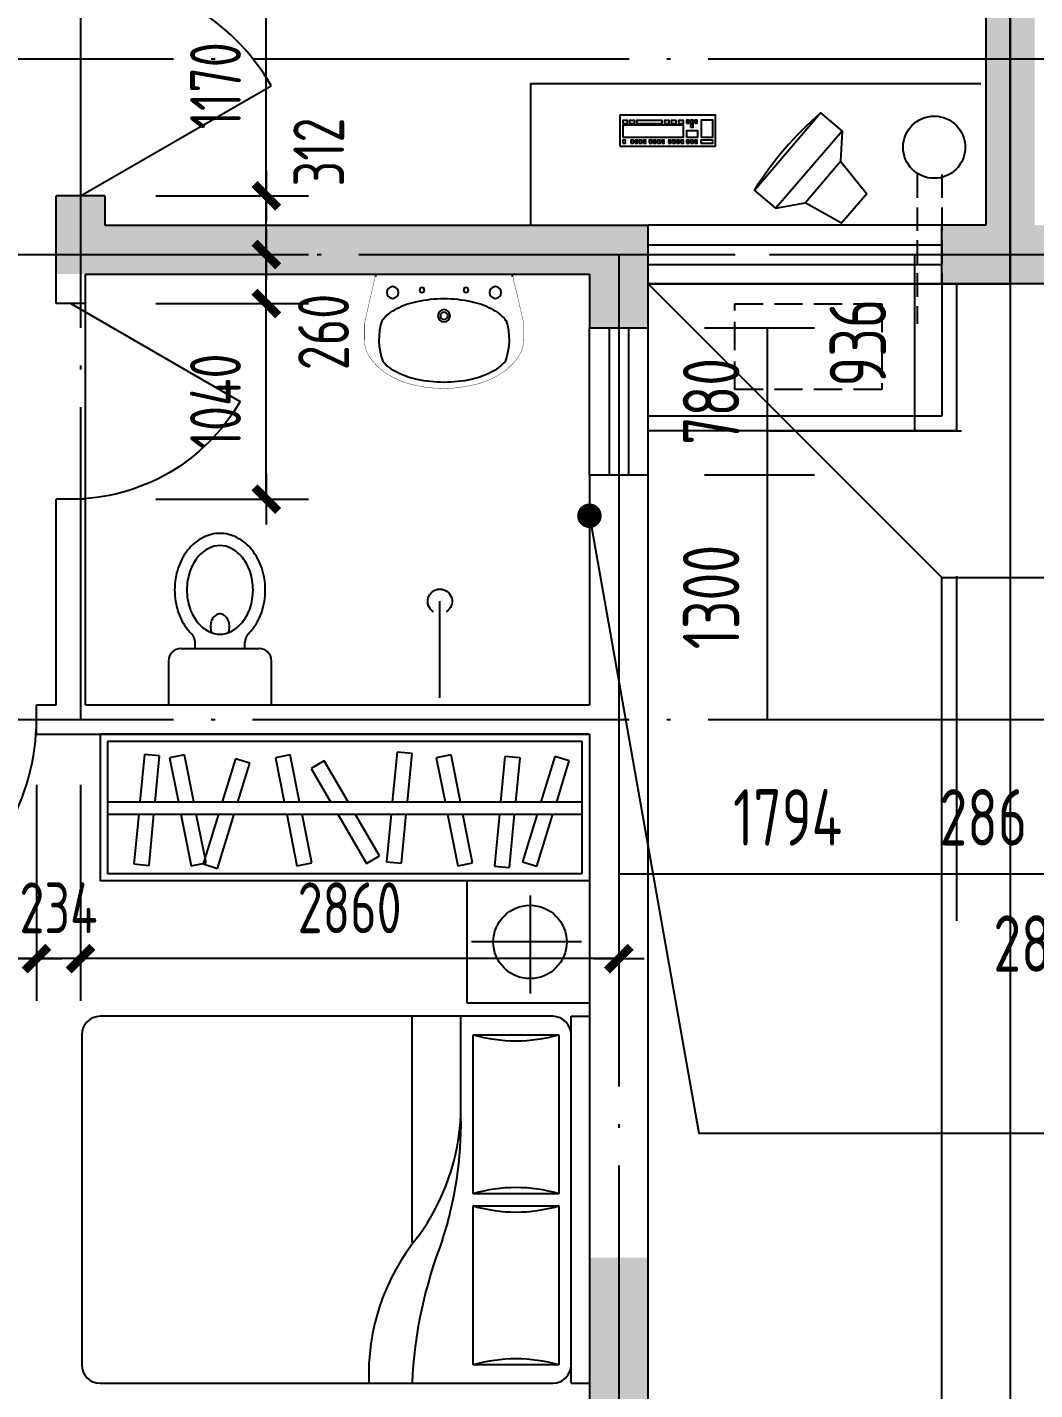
# Model space of a CAD drawing. Extents: x -726032 to 135930, y -151624 to 587044.
# Drawn here: x -694367 to -689014, y 551791 to 559030 of the extents above; entities that cross this region are included whole.
import ezdxf
from ezdxf.enums import TextEntityAlignment as Align

# ---------------------------------------------------------------- set-up
doc = ezdxf.new("R2010")
doc.units = 0
doc.header["$LTSCALE"] = 1000
doc.header["$MEASUREMENT"] = 0
doc.linetypes.add('DASH', pattern=[0.35, 0.25, -0.1])
doc.linetypes.add('DOTE', pattern=[2.42, 2, -0.2, 0.02, -0.2])
doc.layers.get('0').update_dxf_attribs({"linetype": 'CONTINUOUS'})
doc.layers.get('DEFPOINTS').update_dxf_attribs({"color": 1, "linetype": 'CONTINUOUS'})
for name, color, linetype in [('COLUMN', 170, 'CONTINUOUS'), ('DOTE', 8, 'DOTE'), ('GROUND', 45, 'CONTINUOUS'), ('LVTRY', 6, 'CONTINUOUS'), ('PUB_DIM', 245, 'CONTINUOUS'), ('ROOF', 4, 'CONTINUOUS'), ('WALL', 255, 'CONTINUOUS'), ('WINDOW', 155, 'CONTINUOUS'), ('WINDOW_TEXT', 7, 'CONTINUOUS'), ('家具', 252, 'CONTINUOUS'), ('引线', 213, 'CONTINUOUS'), ('空调', 245, 'CONTINUOUS')]:
    doc.layers.add(name, color=color, linetype=linetype)
doc.styles.add('DIM_FONT', font='isocp.shx', dxfattribs={"width": 0.8})
doc.styles.add('SIMPLEX', font='SIMPLEX.SHX')
doc.dimstyles.new('DIMA', dxfattribs={"dimtxt": 300, "dimasz": 1, "dimexe": 250, "dimexo": 300, "dimgap": 150, "dimtad": 1, "dimdec": 0, "dimzin": 0, "dimdsep": 46, "dimtxsty": 'DIM_FONT', "dimcen": 0.09, "dimse1": 1, "dimclrt": 142, "dimadec": 0, "dimazin": 0, "dimtfac": 1, "dimtdec": 0, "dimtix": 1, "dimtmove": 2, "dimatfit": 3, "dimfxl": 1, "dimtolj": 1, "dimtzin": 0, "dimarcsym": 0})
doc.dimstyles.new('DIMB', dxfattribs={"dimtxt": 300, "dimasz": 1, "dimexe": 250, "dimexo": 300, "dimgap": 150, "dimtad": 1, "dimdec": 0, "dimzin": 0, "dimdsep": 46, "dimtxsty": 'DIM_FONT', "dimcen": 0.09, "dimse2": 1, "dimclrt": 142, "dimadec": 0, "dimazin": 0, "dimtfac": 1, "dimtdec": 0, "dimtix": 1, "dimtmove": 2, "dimatfit": 3, "dimfxl": 1, "dimtolj": 1, "dimtzin": 0, "dimarcsym": 0})
doc.dimstyles.new('DIMN', dxfattribs={"dimtxt": 300, "dimasz": 1, "dimexe": 250, "dimexo": 300, "dimgap": 150, "dimtad": 1, "dimdec": 0, "dimzin": 0, "dimdsep": 46, "dimtxsty": 'DIM_FONT', "dimcen": 0.09, "dimclrt": 142, "dimadec": 0, "dimazin": 0, "dimtfac": 1, "dimtdec": 0, "dimtix": 1, "dimtmove": 2, "dimatfit": 3, "dimfxl": 1, "dimtolj": 1, "dimtzin": 0, "dimarcsym": 0})

# ---------------------------------------------------------------- blocks, each defined once
blk = doc.blocks.new('_DBLK')
blk.add_line((-0.5, 0), (0, -0.866))
blk.add_arc((-0.5, 0), 1, 300, 0)
at = {"layer": 'WINDOW_TEXT', "style": 'SIMPLEX', "flags": 9}
blk.add_attdef('A', text='', height=1, dxfattribs=at).set_placement((0, 1.5), align=Align.MIDDLE)
blk = doc.blocks.new('_DIMX')
blk.add_line((-150, 0), (150, 0))
at = {"const_width": 50}
blk.add_lwpolyline([(-70, -70), (70, 70)], dxfattribs=at)
blk = doc.blocks.new('*D1702')
at = {"layer": 'DEFPOINTS', "color": 0, "transparency": 16777216}
for p in [(-693953.9, 558134.4), (-693096.7, 558134.4), (-693953.9, 557822.4)]:
    blk.add_point(p, dxfattribs=at)
at = {"layer": 'PUB_DIM', "color": 0, "lineweight": -2, "transparency": 16777216}
for p, q in [((-693683.9, 558134.4), (-692871.7, 558134.4)), ((-693096.7, 557823.3), (-693096.7, 558133.5))]:
    blk.add_line(p, q, dxfattribs=at)
at = {"layer": 'PUB_DIM', "color": 0, "lineweight": -2, "transparency": 16777216, "xscale": 0.9, "yscale": 0.9, "zscale": 0.9}
for p, rotation in [((-693096.7, 558134.4), 90), ((-693096.7, 557822.4), 270)]:
    blk.add_blockref('_DIMX', p, dxfattribs=dict(at, rotation=rotation))
at = {"layer": 'PUB_DIM', "color": 142, "transparency": 16777216, "insert": (-692818, 558367.3), "char_height": 270, "attachment_point": 5, "rotation": 90, "style": 'DIM_FONT'}
blk.add_mtext('\\A1;312', dxfattribs=at)
blk = doc.blocks.new('*D1703')
at = {"layer": 'DEFPOINTS', "color": 0, "transparency": 16777216}
for p in [(-693953.9, 559304.4), (-693096.7, 559304.4), (-693953.9, 558134.4)]:
    blk.add_point(p, dxfattribs=at)
at = {"layer": 'PUB_DIM', "color": 0, "lineweight": -2, "transparency": 16777216}
for p, q in [((-693683.9, 559304.4), (-692871.7, 559304.4)), ((-693096.7, 558135.3), (-693096.7, 559303.5))]:
    blk.add_line(p, q, dxfattribs=at)
at = {"layer": 'PUB_DIM', "color": 0, "lineweight": -2, "transparency": 16777216, "xscale": 0.9, "yscale": 0.9, "zscale": 0.9}
for p, rotation in [((-693096.7, 559304.4), 90), ((-693096.7, 558134.4), 270)]:
    blk.add_blockref('_DIMX', p, dxfattribs=dict(at, rotation=rotation))
at = {"layer": 'PUB_DIM', "color": 142, "transparency": 16777216, "insert": (-693366.7, 558719.4), "char_height": 270, "attachment_point": 5, "rotation": 90, "style": 'DIM_FONT'}
blk.add_mtext('\\A1;1170', dxfattribs=at)
blk = doc.blocks.new('*D2545')
at = {"layer": 'DEFPOINTS', "color": 0, "transparency": 16777216}
for p in [(-689143.9, 556413.5), (-688857.9, 556413.5), (-688857.9, 554532)]:
    blk.add_point(p, dxfattribs=at)
at = {"layer": 'PUB_DIM', "color": 0, "lineweight": -2, "transparency": 16777216}
for p, q in [((-688857.9, 556113.5), (-688857.9, 554282)), ((-689144.9, 554532), (-689145.9, 554532)), ((-689143.9, 554532), (-688857.9, 554532)), ((-688856.9, 554532), (-688855.9, 554532))]:
    blk.add_line(p, q, dxfattribs=at)
at = {"layer": 'PUB_DIM', "color": 0, "transparency": 16777216}
for points in [[(-689144.9, 554532.2), (-689144.9, 554531.9), (-689143.9, 554532)], [(-688856.9, 554532.2), (-688856.9, 554531.9), (-688857.9, 554532)]]:
    blk.add_solid(points, dxfattribs=at)
at = {"layer": 'PUB_DIM', "color": 142, "transparency": 16777216, "insert": (-689000.9, 554161.5), "char_height": 300, "attachment_point": 5, "style": 'DIM_FONT'}
blk.add_mtext('\\A1;286', dxfattribs=at)
blk = doc.blocks.new('*D3798')
at = {"layer": 'DEFPOINTS', "color": 0, "transparency": 16777216}
for p in [(-689429.9, 556413.5), (-689143.9, 556413.5), (-689143.9, 554532)]:
    blk.add_point(p, dxfattribs=at)
at = {"layer": 'PUB_DIM', "color": 0, "lineweight": -2, "transparency": 16777216}
for p, q in [((-689429.9, 556113.5), (-689429.9, 554282)), ((-689430.9, 554532), (-689431.9, 554532)), ((-689429.9, 554532), (-689143.9, 554532)), ((-689142.9, 554532), (-689141.9, 554532))]:
    blk.add_line(p, q, dxfattribs=at)
at = {"layer": 'PUB_DIM', "color": 0, "transparency": 16777216}
for points in [[(-689430.9, 554532.2), (-689430.9, 554531.9), (-689429.9, 554532)], [(-689142.9, 554532.2), (-689142.9, 554531.9), (-689143.9, 554532)]]:
    blk.add_solid(points, dxfattribs=at)
at = {"layer": 'PUB_DIM', "color": 142, "transparency": 16777216, "insert": (-689286.9, 554832.1), "char_height": 300, "attachment_point": 5, "style": 'DIM_FONT'}
blk.add_mtext('\\A1;286', dxfattribs=at)
blk = doc.blocks.new('*D1290')
at = {"layer": 'DEFPOINTS', "color": 0, "transparency": 16777216}
for p in [(-693953.9, 557562.4), (-693096.7, 557562.4), (-693953.9, 556522.4)]:
    blk.add_point(p, dxfattribs=at)
at = {"layer": 'PUB_DIM', "color": 0, "lineweight": -2, "transparency": 16777216}
for p, q in [((-693683.9, 557562.4), (-692871.7, 557562.4)), ((-693096.7, 556523.3), (-693096.7, 557561.5)), ((-693683.9, 556522.4), (-692871.7, 556522.4))]:
    blk.add_line(p, q, dxfattribs=at)
at = {"layer": 'PUB_DIM', "color": 0, "lineweight": -2, "transparency": 16777216, "xscale": 0.9, "yscale": 0.9, "zscale": 0.9}
for p, rotation in [((-693096.7, 557562.4), 90), ((-693096.7, 556522.4), 270)]:
    blk.add_blockref('_DIMX', p, dxfattribs=dict(at, rotation=rotation))
at = {"layer": 'PUB_DIM', "color": 142, "transparency": 16777216, "insert": (-693366.7, 557042.4), "char_height": 270, "attachment_point": 5, "rotation": 90, "style": 'DIM_FONT'}
blk.add_mtext('\\A1;1040', dxfattribs=at)
blk = doc.blocks.new('*D2546')
at = {"layer": 'DEFPOINTS', "color": 0, "transparency": 16777216}
for p in [(-693953.9, 557822.4), (-693096.7, 557822.4), (-693953.9, 557562.4)]:
    blk.add_point(p, dxfattribs=at)
at = {"layer": 'PUB_DIM', "color": 0, "lineweight": -2, "transparency": 16777216}
for p, q in [((-693683.9, 557822.4), (-692871.7, 557822.4)), ((-693096.7, 557823.3), (-693096.7, 557824.2)), ((-693096.7, 557562.4), (-693096.7, 557822.4)), ((-693096.7, 557561.5), (-693096.7, 557560.6))]:
    blk.add_line(p, q, dxfattribs=at)
at = {"layer": 'PUB_DIM', "color": 0, "lineweight": -2, "transparency": 16777216, "xscale": 0.9, "yscale": 0.9, "zscale": 0.9}
for p, rotation in [((-693096.7, 557822.4), 270), ((-693096.7, 557562.4), 90)]:
    blk.add_blockref('_DIMX', p, dxfattribs=dict(at, rotation=rotation))
at = {"layer": 'PUB_DIM', "color": 142, "transparency": 16777216, "insert": (-692792.5, 557411.1), "char_height": 270, "attachment_point": 5, "rotation": 90, "style": 'DIM_FONT'}
blk.add_mtext('\\A1;260', dxfattribs=at)
blk = doc.blocks.new('_WBLK')
for p, q in [((-0.5, 0.5), (0.5, 0.5)), ((0.5, 0.1667), (-0.5, 0.1667)), ((0.5, -0.1667), (-0.5, -0.1667)), ((-0.5, -0.5), (0.5, -0.5))]:
    blk.add_line(p, q)
at = {"layer": 'WINDOW_TEXT', "style": 'SIMPLEX', "flags": 9}
blk.add_attdef('A', text='', height=1, dxfattribs=at).set_placement((0, 1.5), align=Align.MIDDLE)
blk = doc.blocks.new('M_E11')
for p, q in [((-280, -10), (-280, 0)), ((280, 0), (280, -10)), ((-250.5, -188.9), (-250.5, -185.7)), ((-247.8, -182.8), (-250.2, -184.9))]:
    blk.add_line(p, q)
at = {"const_width": 1.5}
for points in [[(-280, 0), (280, 0)], [(-325.7, -199.5), (-280, -5)], [(325.7, -203.7), (280, -5)]]:
    blk.add_lwpolyline(points, dxfattribs=at)
for points in [[(253, -188.3, 0.098208), (193.2, -140.8, 0.066287), (110.4, -111.4, 0.052428), (0, -99.8, 0.052428), (-110.4, -111.4, 0.066287), (-193.2, -140.8, 0.093876), (-250.8, -185.7, 0.171377)], [(-249.5, -357.7, 0.091341), (-193.2, -401.2, 0.066287), (-110.4, -430.6, 0.052428), (0, -442.2, 0.052428), (110.4, -430.6, 0.066287), (193.2, -401.2, 0.091756), (249.7, -357.5, 0.171377)]]:
    blk.add_lwpolyline(points, format="xyb")
for points in [[(-325.7, -199.5, 0.008223), (-325.7, -203.7, 0.149285)], [(-325.7, -265.7, 0.149285), (-304.4, -336.6, 0.107079), (-230.9, -407.7, 0.075625), (-131, -450.5, 0.062436), (-0.8, -467.3, 0.062436), (129.6, -451.5, 0.075625), (229.8, -409.6, 0.107079), (303.8, -339.1, 0.149285), (325.7, -268.3, 0.005205), (325.7, -265.7, 0.086596)]]:
    blk.add_lwpolyline(points, format="xyb", dxfattribs=at)
at = {"const_width": 1.5, "flags": 128}
for points in [[(-325.7, -203.7), (-325.7, -268.3)], [(325.7, -203.7), (325.7, -268.3)]]:
    blk.add_lwpolyline(points, dxfattribs=at)
at = {"flags": 128}
for points in [[(-253, -188.3, 0.172546), (-249.7, -357.5, 0.726395)], [(253, -188.3, -0.172546), (249.7, -357.5, -0.726395)]]:
    blk.add_lwpolyline(points, format="xyb", dxfattribs=at)
for centre, radius in [((-210, -75), 24), ((-210, -75), 24), ((-210, -75), 24), ((-90, -65), 10), ((90, -65), 10), ((210, -75), 24), ((0, -170), 25), ((0, -170), 15)]:
    blk.add_circle(centre, radius)
blk.add_arc((-249.5, -185.7), 1, 131.3224, 180)
at = {"width": 0.8, "flags": 9}
for tag in ['XSIZE', 'YSIZE']:
    blk.add_attdef(tag, (0, 0), '', height=0.5, dxfattribs=at)
blk = doc.blocks.new('_LV10')
blk.add_line((0, -37), (0, -432))
blk.add_arc((0, -432), 50, 121.0332, 58.9668)
blk = doc.blocks.new('_LV5')
for p, q in [((210.1, 0), (-210.1, 0)), ((-210.1, 0), (-210.1, -180)), ((210.1, -180), (210.1, 0)), ((160.1, -230), (-160.1, -230)), ((-101.4, -230), (-101.4, -254.3)), ((101.4, -230), (101.4, -254.1))]:
    blk.add_line(p, q)
blk.add_lwpolyline([(-135.1, -469.4, 0.080312), (-123, -544.2, 0.089014), (-91.8, -601.5, 0.104918), (-45.6, -639.3, 0.119812), (0.1, -650.4, 0.119812), (45.8, -639.3, 0.104918), (92, -601.5, 0.089014), (123.2, -544.2, 0.080312), (135.3, -469.4, 0.080312), (123.2, -394.6, 0.089014), (92, -337.3, 0.104918), (45.8, -299.5, 0.119812), (0.1, -288.4, 0.119812), (-45.6, -299.5, 0.104918), (-91.8, -337.3, 0.089014), (-123, -394.6, 0.080312)], format="xyb", close=True)
for points in [[(-38.7, -318.5, 0.073567), (-35.6, -339.5, 0.084454), (-27.4, -356, 0.10642), (-14.1, -367.8, 0.129709), (0, -371.5, 0.129709), (14.1, -367.8, 0.10642), (27.4, -356, 0.084454), (35.6, -339.5, 0.073567), (38.7, -318.5, 0.073567), (35.6, -297.5, 0.014016), (34.7, -294.6, 0.10642)], [(-34.7, -294.7, 0.013578), (-35.6, -297.5, 0.073567), (-38.7, -318.5, 0.073567)]]:
    blk.add_lwpolyline(points, format="xyb")
for centre, radius, start, end in [((-160.1, -180), 50, 180, 270), ((160.1, -180), 50, 270, 0), ((-151.4, -254.3), 50, 314.8144, 0), ((151.4, -254.1), 50, 180, 225.2555), ((52.2, -452.8), 234.6, 141.2863, 161.6333), ((20.4, -427.3), 193.8, 134.8144, 141.2863), ((-20.2, -427.3), 193.8, 38.7137, 45.2555), ((-52, -452.8), 234.6, 18.3667, 38.7137), ((102.3, -469.4), 287.4, 161.6333, 180), ((-102.1, -469.4), 287.4, 0, 18.3667), ((102.3, -469.4), 287.4, 180, 198.3667), ((-102.1, -469.4), 287.4, 341.6333, 0), ((52.2, -486), 234.6, 198.3667, 218.7137), ((-52, -486), 234.6, 321.2863, 341.6333), ((20.4, -511.6), 193.8, 218.7137, 242.6714), ((-20.2, -511.6), 193.8, 297.3286, 321.2863), ((0.1, -550.8), 149.6, 242.6714, 270), ((0.1, -550.8), 149.6, 270, 297.3286)]:
    blk.add_arc(centre, radius, start, end)
blk = doc.blocks.new('*D2553')
at = {"layer": 'DEFPOINTS', "color": 0, "transparency": 16777216}
for p in [(-694317.9, 555274.4), (-694083.9, 555274.4), (-694317.9, 554081.5)]:
    blk.add_point(p, dxfattribs=at)
at = {"layer": 'PUB_DIM', "color": 0, "lineweight": -2, "transparency": 16777216}
for p, q in [((-694317.9, 555004.4), (-694317.9, 553856.5)), ((-694318.8, 554081.5), (-694319.7, 554081.5)), ((-694083.9, 554081.5), (-694317.9, 554081.5)), ((-694083, 554081.5), (-694082.1, 554081.5))]:
    blk.add_line(p, q, dxfattribs=at)
at = {"layer": 'PUB_DIM', "color": 0, "lineweight": -2, "transparency": 16777216, "xscale": 0.9, "yscale": 0.9, "zscale": 0.9}
blk.add_blockref('_DIMX', (-694317.9, 554081.5), dxfattribs=at)
at = {"layer": 'PUB_DIM', "color": 0, "lineweight": -2, "transparency": 16777216, "xscale": 0.9, "yscale": 0.9, "zscale": 0.9, "rotation": 180}
blk.add_blockref('_DIMX', (-694083.9, 554081.5), dxfattribs=at)
at = {"layer": 'PUB_DIM', "color": 142, "transparency": 16777216, "insert": (-694200.9, 554351.6), "char_height": 270, "attachment_point": 5, "style": 'DIM_FONT'}
blk.add_mtext('\\A1;234', dxfattribs=at)
blk = doc.blocks.new('*D2554')
at = {"layer": 'DEFPOINTS', "color": 0, "transparency": 16777216}
for p in [(-694083.9, 555274.4), (-691223.9, 555274.4), (-694083.9, 554081.5)]:
    blk.add_point(p, dxfattribs=at)
at = {"layer": 'PUB_DIM', "color": 0, "lineweight": -2, "transparency": 16777216}
for p, q in [((-694083.9, 555004.4), (-694083.9, 553856.5)), ((-691224.8, 554081.5), (-694083, 554081.5))]:
    blk.add_line(p, q, dxfattribs=at)
at = {"layer": 'PUB_DIM', "color": 0, "lineweight": -2, "transparency": 16777216, "xscale": 0.9, "yscale": 0.9, "zscale": 0.9, "rotation": 180}
blk.add_blockref('_DIMX', (-694083.9, 554081.5), dxfattribs=at)
at = {"layer": 'PUB_DIM', "color": 0, "lineweight": -2, "transparency": 16777216, "xscale": 0.9, "yscale": 0.9, "zscale": 0.9}
blk.add_blockref('_DIMX', (-691223.9, 554081.5), dxfattribs=at)
at = {"layer": 'PUB_DIM', "color": 142, "transparency": 16777216, "insert": (-692653.9, 554351.6), "char_height": 270, "attachment_point": 5, "style": 'DIM_FONT'}
blk.add_mtext('\\A1;2860', dxfattribs=at)
blk = doc.blocks.new('*D2556')
at = {"layer": 'DEFPOINTS', "color": 0, "transparency": 16777216}
for p in [(-695487.9, 555274.4), (-694317.9, 555274.4), (-695487.9, 554081.5)]:
    blk.add_point(p, dxfattribs=at)
at = {"layer": 'PUB_DIM', "color": 0, "lineweight": -2, "transparency": 16777216}
for p, q in [((-695487.9, 555004.4), (-695487.9, 553856.5)), ((-694318.8, 554081.5), (-695487, 554081.5))]:
    blk.add_line(p, q, dxfattribs=at)
at = {"layer": 'PUB_DIM', "color": 0, "lineweight": -2, "transparency": 16777216, "xscale": 0.9, "yscale": 0.9, "zscale": 0.9, "rotation": 180}
blk.add_blockref('_DIMX', (-695487.9, 554081.5), dxfattribs=at)
at = {"layer": 'PUB_DIM', "color": 0, "lineweight": -2, "transparency": 16777216, "xscale": 0.9, "yscale": 0.9, "zscale": 0.9}
blk.add_blockref('_DIMX', (-694317.9, 554081.5), dxfattribs=at)
at = {"layer": 'PUB_DIM', "color": 142, "transparency": 16777216, "insert": (-694902.9, 554351.5), "char_height": 270, "attachment_point": 5, "style": 'DIM_FONT'}
blk.add_mtext('\\A1;1170', dxfattribs=at)
blk = doc.blocks.new('*D1297')
at = {"layer": 'DEFPOINTS', "color": 0, "transparency": 16777216}
for p in [(-691223.9, 556413.5), (-689429.9, 556413.5), (-689429.9, 554532)]:
    blk.add_point(p, dxfattribs=at)
at = {"layer": 'PUB_DIM', "color": 0, "lineweight": -2, "transparency": 16777216}
for p, q in [((-691223.9, 556113.5), (-691223.9, 554282)), ((-689429.9, 556113.5), (-689429.9, 554282)), ((-691222.9, 554532), (-689430.9, 554532))]:
    blk.add_line(p, q, dxfattribs=at)
at = {"layer": 'PUB_DIM', "color": 0, "transparency": 16777216}
for points in [[(-691222.9, 554532.2), (-691222.9, 554531.9), (-691223.9, 554532)], [(-689430.9, 554532.2), (-689430.9, 554531.9), (-689429.9, 554532)]]:
    blk.add_solid(points, dxfattribs=at)
at = {"layer": 'PUB_DIM', "color": 142, "transparency": 16777216, "insert": (-690326.9, 554832), "char_height": 300, "attachment_point": 5, "style": 'DIM_FONT'}
blk.add_mtext('\\A1;1794', dxfattribs=at)
blk = doc.blocks.new('*D1299')
at = {"layer": 'DEFPOINTS', "color": 0, "transparency": 16777216}
for p in [(-690723.8, 557822.4), (-690723.8, 556886.4), (-689653.6, 556886.4)]:
    blk.add_point(p, dxfattribs=at)
at = {"layer": 'PUB_DIM', "color": 0, "lineweight": -2, "transparency": 16777216}
for p, q in [((-690423.8, 557822.4), (-689403.6, 557822.4)), ((-689653.6, 557821.4), (-689653.6, 556887.4)), ((-690423.8, 556886.4), (-689403.6, 556886.4))]:
    blk.add_line(p, q, dxfattribs=at)
at = {"layer": 'PUB_DIM', "color": 0, "transparency": 16777216}
for points in [[(-689653.8, 557821.4), (-689653.4, 557821.4), (-689653.6, 557822.4)], [(-689653.8, 556887.4), (-689653.4, 556887.4), (-689653.6, 556886.4)]]:
    blk.add_solid(points, dxfattribs=at)
at = {"layer": 'PUB_DIM', "color": 142, "transparency": 16777216, "insert": (-689953.6, 557354.4), "char_height": 300, "attachment_point": 5, "rotation": 90, "style": 'DIM_FONT'}
blk.add_mtext('\\A1;936', dxfattribs=at)
blk = doc.blocks.new('*D2557')
at = {"layer": 'DEFPOINTS', "color": 0, "transparency": 16777216}
for p in [(-691067.9, 556652.4), (-690433.3, 556652.4), (-691067.9, 555352.4)]:
    blk.add_point(p, dxfattribs=at)
at = {"layer": 'PUB_DIM', "color": 0, "lineweight": -2, "transparency": 16777216}
for p, q in [((-690767.9, 556652.4), (-690183.3, 556652.4)), ((-690433.3, 555353.4), (-690433.3, 556651.4))]:
    blk.add_line(p, q, dxfattribs=at)
at = {"layer": 'PUB_DIM', "color": 0, "transparency": 16777216}
for points in [[(-690433.4, 556651.4), (-690433.1, 556651.4), (-690433.3, 556652.4)], [(-690433.4, 555353.4), (-690433.1, 555353.4), (-690433.3, 555352.4)]]:
    blk.add_solid(points, dxfattribs=at)
at = {"layer": 'PUB_DIM', "color": 142, "transparency": 16777216, "insert": (-690733.3, 556002.4), "char_height": 300, "attachment_point": 5, "rotation": 90, "style": 'DIM_FONT'}
blk.add_mtext('\\A1;1300', dxfattribs=at)
blk = doc.blocks.new('*D1300')
at = {"layer": 'DEFPOINTS', "color": 0, "transparency": 16777216}
for p in [(-691067.9, 557432.4), (-690433.3, 557432.4), (-691067.9, 556652.4)]:
    blk.add_point(p, dxfattribs=at)
at = {"layer": 'PUB_DIM', "color": 0, "lineweight": -2, "transparency": 16777216}
for p, q in [((-690767.9, 557432.4), (-690183.3, 557432.4)), ((-690433.3, 556653.4), (-690433.3, 557431.4)), ((-690767.9, 556652.4), (-690183.3, 556652.4))]:
    blk.add_line(p, q, dxfattribs=at)
at = {"layer": 'PUB_DIM', "color": 0, "transparency": 16777216}
for points in [[(-690433.4, 557431.4), (-690433.1, 557431.4), (-690433.3, 557432.4)], [(-690433.4, 556653.4), (-690433.1, 556653.4), (-690433.3, 556652.4)]]:
    blk.add_solid(points, dxfattribs=at)
at = {"layer": 'PUB_DIM', "color": 142, "transparency": 16777216, "insert": (-690733.3, 557042.4), "char_height": 300, "attachment_point": 5, "rotation": 90, "style": 'DIM_FONT'}
blk.add_mtext('\\A1;780', dxfattribs=at)

msp = doc.modelspace()

# ---------------------------------------------------------------- linework, layer by layer
for points in [[(-711919.9, 574748.4), (-689143.9, 574748.4), (-689143.9, 549866.4), (-711919.9, 549866.4)], [(-711919.9, 557666.4), (-709839.9, 557666.4), (-709839.9, 549866.4), (-691067.9, 549866.4), (-691067.9, 557666.4), (-689143.9, 557666.4), (-689143.9, 567858.4), (-698581.9, 567858.4), (-698581.9, 572408.4), (-702377.9, 572408.4), (-702377.9, 567858.4), (-711919.9, 567858.4)]]:
    msp.add_lwpolyline(points, close=True)
at = {"layer": 'COLUMN'}
for points in [[(-689273.9, 559382.4), (-689273.9, 557978.4), (-689013.9, 559382.4), (-689013.9, 557978.4)], [(-693953.9, 558134.4), (-694213.9, 558134.4), (-693953.9, 557978.4), (-694213.9, 557718.4)], [(-694213.9, 557718.4), (-693953.9, 557978.4), (-691379.9, 557718.4), (-691067.9, 557978.4)], [(-691379.9, 557718.4), (-691379.9, 557432.4), (-691067.9, 557978.4), (-691067.9, 557432.4)], [(-689507.9, 557978.4), (-689507.9, 557666.4), (-688779.9, 557978.4), (-688779.9, 557666.4)], [(-691379.9, 552492.4), (-691379.9, 550178.4), (-691067.9, 552492.4), (-691067.9, 549866.4)]]:
    msp.add_solid(points, dxfattribs=at)
at = {"layer": 'DOTE'}
for p, q in [((-689143.9, 576952), (-689143.9, 546480.4)), ((-694083.9, 561852.4), (-694083.9, 555352.4)), ((-712529.2, 558862.4), (-642897.4, 558862.4)), ((-711965.6, 557822.4), (-642897.4, 557822.4)), ((-691223.9, 557822.4), (-691223.9, 546480.4)), ((-712529.2, 555352.4), (-642897.4, 555352.4))]:
    msp.add_line(p, q, dxfattribs=at)
at = {"layer": 'GROUND'}
for p, q in [((-689507.9, 556106.4), (-691067.9, 557666.4)), ((-694057.9, 556522.4), (-694057.9, 557562.4)), ((-689507.9, 556106.4), (-688779.9, 556106.4)), ((-689507.9, 548306.4), (-689507.9, 556106.4))]:
    msp.add_line(p, q, dxfattribs=at)
at = {"layer": 'ROOF'}
for p, q in [((-689507.9, 557666.4), (-689507.9, 556964.4)), ((-689429.9, 557666.4), (-689429.9, 556886.4)), ((-689507.9, 556964.4), (-691067.9, 556964.4)), ((-689429.9, 556886.4), (-691067.9, 556886.4))]:
    msp.add_line(p, q, dxfattribs=at)
at = {"layer": 'WALL'}
for p, q in [((-689273.9, 561722.4), (-689273.9, 557978.4)), ((-693953.9, 558134.4), (-694213.9, 558134.4)), ((-694213.9, 557562.4), (-694213.9, 558134.4)), ((-693953.9, 558134.4), (-693953.9, 557978.4)), ((-693953.9, 557978.4), (-691067.9, 557978.4)), ((-691067.9, 557432.4), (-691067.9, 557978.4)), ((-689273.9, 557978.4), (-689507.9, 557978.4)), ((-689507.9, 557666.4), (-689507.9, 557978.4)), ((-694057.9, 557718.4), (-691379.9, 557718.4)), ((-694057.9, 557562.4), (-694057.9, 557718.4)), ((-691379.9, 557718.4), (-691379.9, 557432.4)), ((-688779.9, 557666.4), (-689507.9, 557666.4)), ((-694057.9, 557562.4), (-694213.9, 557562.4)), ((-691379.9, 557432.4), (-691067.9, 557432.4)), ((-691379.9, 556652.4), (-691067.9, 556652.4)), ((-691379.9, 556652.4), (-691379.9, 555430.4)), ((-691067.9, 549866.4), (-691067.9, 556652.4)), ((-694213.9, 555430.4), (-694213.9, 556522.4)), ((-694057.9, 556522.4), (-694213.9, 556522.4)), ((-694057.9, 555430.4), (-694057.9, 556522.4)), ((-694317.9, 555274.4), (-694317.9, 555430.4)), ((-694317.9, 555430.4), (-694213.9, 555430.4)), ((-694057.9, 555430.4), (-691379.9, 555430.4)), ((-694317.9, 555274.4), (-691379.9, 555274.4)), ((-691379.9, 555274.4), (-691379.9, 550178.4))]:
    msp.add_line(p, q, dxfattribs=at)
at = {"layer": '家具'}
for p, q in [((-691693.7, 558731.6), (-691693.7, 557978.4)), ((-691693.7, 558731.6), (-689299.9, 558731.6)), ((-690037.8, 558478.6), (-690045.3, 558318.3)), ((-690389.4, 558068.2), (-690233.8, 558098.2)), ((-691379.9, 555274.4), (-693979.9, 555274.4)), ((-693979.9, 555274.4), (-693979.9, 554494.4)), ((-691379.9, 555274.4), (-691379.9, 553844.4)), ((-691418.9, 555235.4), (-693940.9, 555235.4)), ((-693940.9, 555235.4), (-693940.9, 554533.4)), ((-691418.9, 554533.4), (-691418.9, 555235.4)), ((-693743.3, 555166.9), (-693767.8, 554914.4)), ((-693663.5, 555159.2), (-693743.3, 555166.9)), ((-693687.1, 554914.4), (-693663.5, 555159.2)), ((-693531.5, 555164.5), (-693610.2, 555148.8)), ((-693610.2, 555148.8), (-693563.4, 554914.4)), ((-693481.5, 554914.4), (-693531.5, 555164.5)), ((-693260.5, 555143.9), (-693331, 554914.4)), ((-693183.8, 555120.3), (-693260.5, 555143.9)), ((-693247.1, 554914.4), (-693183.8, 555120.3)), ((-692969.6, 555164.5), (-693048.4, 555148.8)), ((-693048.4, 555148.8), (-693001.5, 554914.4)), ((-692919.7, 554914.4), (-692969.6, 555164.5)), ((-692789.7, 555133), (-692859, 555092.6)), ((-692662.2, 554914.4), (-692789.7, 555133)), ((-692401.8, 555178.4), (-692427.3, 554914.4)), ((-692321.9, 555170.7), (-692401.8, 555178.4)), ((-692346.7, 554914.4), (-692321.9, 555170.7)), ((-692115.1, 555164.5), (-692193.8, 555148.8)), ((-692193.8, 555148.8), (-692146.9, 554914.4)), ((-692065.1, 554914.4), (-692115.1, 555164.5)), ((-691828.5, 555155.5), (-691851.8, 554914.4)), ((-691748.6, 555147.7), (-691828.5, 555155.5)), ((-691771.1, 554914.4), (-691748.6, 555147.7)), ((-691563.5, 555155.4), (-691637.6, 554914.4)), ((-691486.8, 555131.8), (-691563.5, 555155.4)), ((-691553.6, 554914.4), (-691486.8, 555131.8)), ((-692859, 555092.6), (-692755.1, 554914.4)), ((-693940.9, 554914.4), (-691418.9, 554914.4)), ((-693940.9, 554849.4), (-691418.9, 554849.4)), ((-693774, 554849.4), (-693799.7, 554584.5)), ((-693719.8, 554576.8), (-693693.4, 554849.4)), ((-693550.4, 554849.4), (-693495.5, 554575)), ((-693416.8, 554590.7), (-693468.5, 554849.4)), ((-693351, 554849.4), (-693432.5, 554584.6)), ((-693355.7, 554561), (-693267.1, 554849.4)), ((-692988.5, 554849.4), (-692933.7, 554575)), ((-692855, 554590.7), (-692906.7, 554849.4)), ((-692717.3, 554849.4), (-692564.3, 554587)), ((-692494.9, 554627.5), (-692624.4, 554849.4)), ((-692433.6, 554849.4), (-692458.1, 554596)), ((-692378.2, 554588.2), (-692353, 554849.4)), ((-692133.9, 554849.4), (-692079.1, 554575)), ((-692000.4, 554590.7), (-692052.1, 554849.4)), ((-691858.1, 554849.4), (-691884.8, 554573)), ((-691804.9, 554565.3), (-691777.4, 554849.4)), ((-691657.6, 554849.4), (-691735.5, 554596.1)), ((-691658.7, 554572.5), (-691573.6, 554849.4)), ((-692564.3, 554587), (-692494.9, 554627.5)), ((-693799.7, 554584.5), (-693719.8, 554576.8)), ((-693495.5, 554575), (-693416.8, 554590.7)), ((-693432.5, 554584.6), (-693355.7, 554561)), ((-692933.7, 554575), (-692855, 554590.7)), ((-692458.1, 554596), (-692378.2, 554588.2)), ((-692079.1, 554575), (-692000.4, 554590.7)), ((-691884.8, 554573), (-691804.9, 554565.3)), ((-691735.5, 554596.1), (-691658.7, 554572.5)), ((-691379.9, 554494.4), (-693979.9, 554494.4)), ((-693940.9, 554533.4), (-691418.9, 554533.4)), ((-692029.9, 553844.4), (-692029.9, 554494.4)), ((-691695.6, 554417.1), (-691695.6, 553897.1)), ((-691422.6, 554170.1), (-692006.2, 554170.1)), ((-691379.9, 553844.4), (-692029.9, 553844.4)), ((-691574.9, 553775), (-693979.9, 553775)), ((-692322.4, 552572.5), (-692322.4, 553775)), ((-692062.4, 553238.7), (-692062.4, 553775)), ((-691477.4, 551825), (-691477.4, 553775)), ((-691477.4, 553775), (-691379.9, 553775)), ((-691379.9, 553775), (-691379.9, 551825)), ((-694077.4, 553677.5), (-694077.4, 551922.5)), ((-691997.4, 552832.5), (-691997.4, 553677.5)), ((-691997.4, 553677.5), (-691542.4, 553677.5)), ((-691542.4, 553677.5), (-691542.4, 552832.5)), ((-691542.4, 552832.5), (-691997.4, 552832.5)), ((-691997.4, 552767.5), (-691542.4, 552767.5)), ((-691997.4, 551922.5), (-691997.4, 552767.5)), ((-691542.4, 552767.5), (-691542.4, 551922.5)), ((-691542.4, 551922.5), (-691997.4, 551922.5)), ((-693979.9, 551825), (-691574.9, 551825)), ((-691477.4, 551825), (-691379.9, 551825))]:
    msp.add_line(p, q, dxfattribs=at)
for points in [[(-691219.2, 558399.3), (-690710, 558399.3), (-690710, 558563.3), (-691219.2, 558563.3)], [(-691202.2, 558519.4), (-691177.8, 558519.4), (-691177.8, 558534.9), (-691202.2, 558534.9)], [(-691167.1, 558519.4), (-691140.9, 558519.4), (-691140.9, 558534.9), (-691167.1, 558534.9)], [(-691130.2, 558519.4), (-690993.3, 558519.4), (-690993.3, 558534.9), (-691130.2, 558534.9)], [(-690980.7, 558519.4), (-690956.4, 558519.4), (-690956.4, 558534.9), (-690980.7, 558534.9)], [(-690945.7, 558519.4), (-690919.5, 558519.4), (-690919.5, 558534.9), (-690945.7, 558534.9)], [(-690906.9, 558519.4), (-690880.7, 558519.4), (-690880.7, 558534.9), (-690906.9, 558534.9)], [(-690864.5, 558521.2), (-690851.2, 558521.2), (-690851.2, 558536.7), (-690864.5, 558536.7)], [(-690842.3, 558521.2), (-690829, 558521.2), (-690829, 558536.7), (-690842.3, 558536.7)], [(-690820.2, 558521.2), (-690806.9, 558521.2), (-690806.9, 558536.7), (-690820.2, 558536.7)], [(-690786.9, 558446.3), (-690723.5, 558446.3), (-690723.5, 558537.1), (-690786.9, 558537.1)], [(-690037.8, 558478.6), (-690389.4, 558068.2), (-690502.9, 558165.5), (-690151.4, 558575.9)], [(-691202.2, 558446.3), (-690880.3, 558446.3), (-690880.3, 558509.4), (-691202.2, 558509.4)], [(-690864.5, 558446.3), (-690804.7, 558446.3), (-690804.7, 558479.9), (-690864.5, 558479.9)], [(-690842.3, 558499.1), (-690829, 558499.1), (-690829, 558514.6), (-690842.3, 558514.6)], [(-691202.2, 558414.2), (-691188.9, 558414.2), (-691188.9, 558429.7), (-691202.2, 558429.7)], [(-691159.7, 558414.2), (-691146.5, 558414.2), (-691146.5, 558429.7), (-691159.7, 558429.7)], [(-691137.6, 558414.2), (-691124.3, 558414.2), (-691124.3, 558429.7), (-691137.6, 558429.7)], [(-691115.5, 558414.2), (-691102.2, 558414.2), (-691102.2, 558429.7), (-691115.5, 558429.7)], [(-691093.3, 558414.2), (-691080, 558414.2), (-691080, 558429.7), (-691093.3, 558429.7)], [(-691061.9, 558414.2), (-691048.6, 558414.2), (-691048.6, 558429.7), (-691061.9, 558429.7)], [(-691039.8, 558414.2), (-691026.5, 558414.2), (-691026.5, 558429.7), (-691039.8, 558429.7)], [(-691017.6, 558414.2), (-691004.4, 558414.2), (-691004.4, 558429.7), (-691017.6, 558429.7)], [(-690995.5, 558414.2), (-690982.2, 558414.2), (-690982.2, 558429.7), (-690995.5, 558429.7)], [(-690960.4, 558414.2), (-690947.1, 558414.2), (-690947.1, 558429.7), (-690960.4, 558429.7)], [(-690938.3, 558414.2), (-690925, 558414.2), (-690925, 558429.7), (-690938.3, 558429.7)], [(-690916.1, 558414.2), (-690902.8, 558414.2), (-690902.8, 558429.7), (-690916.1, 558429.7)], [(-690894, 558414.2), (-690880.7, 558414.2), (-690880.7, 558429.7), (-690894, 558429.7)], [(-690864.5, 558414.2), (-690851.2, 558414.2), (-690851.2, 558429.7), (-690864.5, 558429.7)], [(-690842.3, 558414.2), (-690829, 558414.2), (-690829, 558429.7), (-690842.3, 558429.7)], [(-690820.2, 558414.2), (-690806.9, 558414.2), (-690806.9, 558429.7), (-690820.2, 558429.7)], [(-690788.8, 558414.2), (-690723.8, 558414.2), (-690723.8, 558429.7), (-690788.8, 558429.7)], [(-689906.1, 558146), (-690040.6, 557989.1), (-690233.8, 558098.2), (-690045.3, 558318.3)]]:
    msp.add_lwpolyline(points, close=True, dxfattribs=at)
for centre, radius in [((-689548.1, 558392.7), 165.1), ((-691695.6, 554170.1), 195)]:
    msp.add_circle(centre, radius, dxfattribs=at)
for centre, radius, start, end in [((-688943.5, 557185.3), 1841.8, 130.97909, 147.84932), ((-693979.9, 553677.5), 97.5, 90, 180), ((-691574.9, 553677.5), 97.5, 0, 90), ((-691769.9, 554457.5), 812.5, 253.7398, 286.2602), ((-693256, 553307.9), 1194.8, 323.95969, 357.46022), ((-694101.7, 553212.3), 2039.5, 342.19663, 0.74184), ((-691769.9, 552052.5), 812.5, 73.7398, 106.2602), ((-691769.9, 553547.5), 812.5, 253.7398, 286.2602), ((-691404.2, 551873.7), 1148.5, 140.45392, 182.43274), ((-689933.3, 551715.8), 2391.6, 158.59306, 177.38399), ((-691769.9, 551142.5), 812.5, 73.7398, 106.2602), ((-693979.9, 551922.5), 97.5, 180, 270), ((-691574.9, 551922.5), 97.5, 270, 0)]:
    msp.add_arc(centre, radius, start, end, dxfattribs=at)
at = {"layer": '引线', "const_width": 64.7}
msp.add_lwpolyline([(-691412.5, 556434.6, 1), (-691347.2, 556434.6, 1)], format="xyb", close=True, dxfattribs=at)
at = {"layer": '引线'}
msp.add_lwpolyline([(-691379.9, 556434.6), (-690797.9, 553154.5), (-687516.5, 553154.5)], dxfattribs=at)
at = {"layer": '空调', "linetype": 'DASH', "ltscale": 0.5}
for p, q in [((-689637.9, 558248.3), (-689637.9, 557454.2)), ((-689507.9, 558248.3), (-689507.9, 557454.2))]:
    msp.add_line(p, q, dxfattribs=at)
at = {"layer": '空调', "linetype": 'DASH', "ltscale": 0.6}
msp.add_lwpolyline([(-689827, 557105), (-690607, 557105), (-690607, 557560), (-689827, 557560)], close=True, dxfattribs=at)

# ---------------------------------------------------------------- block references
at = {"layer": 'LVTRY', "xscale": -1.299999999999272, "yscale": 1.30000000000291, "zscale": 1.3}
msp.add_blockref('M_E11', (-692152.5, 557718.4), dxfattribs=at)
at = {"layer": 'LVTRY', "rotation": 180}
for name, p, xscale, yscale, zscale in [('_LV5', (-693342.9, 555430.4), 1.299999999999272, 1.299999999999272, 1.299999999999272), ('_LV10', (-692174.4, 555418.8), -1.299999999999272, 1.30000000000291, 1.3)]:
    msp.add_blockref(name, p, dxfattribs=dict(at, xscale=xscale, yscale=yscale, zscale=zscale))
at = {"layer": 'WINDOW'}
for name, p, xscale, yscale, zscale, rotation in [('_DBLK', (-694083.9, 558719.4), 1170, 1170, 1170, 90), ('_DBLK', (-694135.9, 557042.4), -1040, 1040, 1040, 90), ('_WBLK', (-691223.9, 557042.4), -780, 312, 780, 270), ('_DBLK', (-694902.9, 555352.4), -1170, -1170, 1170, 180)]:
    msp.add_blockref(name, p, dxfattribs=dict(at, xscale=xscale, yscale=yscale, zscale=zscale, rotation=rotation))
at = {"layer": 'WINDOW', "xscale": -1560, "yscale": 312, "zscale": 1560}
msp.add_blockref('_WBLK', (-690287.9, 557822.4), dxfattribs=at)

# ---------------------------------------------------------------- texts
at = {"layer": '家具', "style": 'DIM_FONT', "oblique": -180.00002, "text_generation_flag": 4, "width": 0.8, "flags": 9}
for tag, s in [('YSIZE', '450'), ('XSIZE', '180')]:
    msp.add_attdef(tag, (-690945.7, 558534.9), s, height=0.65, rotation=90.00002, dxfattribs=at)
at = {"layer": '家具', "style": 'DIM_FONT', "width": 0.8, "flags": 9}
for tag in ['YSIZE', 'XSIZE']:
    msp.add_attdef(tag, (-689973.3, 558067.6), '420', height=0.65, rotation=139.4142, dxfattribs=at)

# ---------------------------------------------------------------- dimensions: what is measured, and where the dimension line sits
at = {"layer": 'PUB_DIM'}
for p1, p2, distance, dimstyle, picture, middle in [((-693953.9, 558134.4), (-693953.9, 559304.4), -857.1, 'DIMA', '*D1703', (-693366.7, 558719.4)), ((-693953.9, 556522.4), (-693953.9, 557562.4), -857.1, 'DIMN', '*D1290', (-693366.7, 557042.4)), ((-694317.9, 555274.4), (-695487.9, 555274.4), 1192.9, 'DIMA', '*D2556', (-694902.9, 554351.5)), ((-694083.9, 555274.4), (-694317.9, 555274.4), 1192.9, 'DIMA', '*D2553', (-694200.9, 554351.6)), ((-691223.9, 555274.4), (-694083.9, 555274.4), 1192.9, 'DIMA', '*D2554', (-692653.9, 554351.6))]:
    dim = msp.add_aligned_dim(p1=p1, p2=p2, distance=distance, dimstyle=dimstyle, override={"dimscale": 0.9, "dimblk1": '_DIMX', "dimblk2": '_DIMX', "dimsah": 1}, dxfattribs=at)
    dim.commit()
    dim.dimension.update_dxf_attribs({"geometry": picture, "text_midpoint": middle})
for base, p1, p2, picture, middle in [((-693096.7, 558134.4), (-693953.9, 557822.4), (-693953.9, 558134.4), '*D1702', (-692818, 558367.3)), ((-693096.7, 557822.4), (-693953.9, 557562.4), (-693953.9, 557822.4), '*D2546', (-692792.5, 557411.1))]:
    dim = msp.add_linear_dim(base=base, p1=p1, p2=p2, angle=90, dimstyle='DIMA', override={"dimscale": 0.9, "dimblk1": '_DIMX', "dimblk2": '_DIMX', "dimsah": 1}, dxfattribs=at)
    dim.commit()
    dim.dimension.update_dxf_attribs({"geometry": picture, "text_midpoint": middle, "dimtype": 161})
dim = msp.add_linear_dim(base=(-689653.6, 556886.4), p1=(-690723.8, 557822.4), p2=(-690723.8, 556886.4), angle=90, dimstyle='DIMN', dxfattribs=at)
dim.commit()
dim.dimension.update_dxf_attribs({"geometry": '*D1299', "text_midpoint": (-689953.6, 557354.4)})
for p1, p2, dimstyle, picture, middle in [((-691067.9, 556652.4), (-691067.9, 557432.4), 'DIMN', '*D1300', (-690733.3, 557042.4)), ((-691067.9, 555352.4), (-691067.9, 556652.4), 'DIMA', '*D2557', (-690733.3, 556002.4))]:
    dim = msp.add_aligned_dim(p1=p1, p2=p2, distance=-634.6, dimstyle=dimstyle, dxfattribs=at)
    dim.commit()
    dim.dimension.update_dxf_attribs({"geometry": picture, "text_midpoint": middle})
for base, p1, p2, dimstyle, picture, middle in [((-689429.9, 554532), (-691223.9, 556413.5), (-689429.9, 556413.5), 'DIMN', '*D1297', (-690326.9, 554832)), ((-689143.9, 554532), (-689429.9, 556413.5), (-689143.9, 556413.5), 'DIMB', '*D3798', (-689286.9, 554832.1))]:
    dim = msp.add_linear_dim(base=base, p1=p1, p2=p2, dimstyle=dimstyle, dxfattribs=at)
    dim.commit()
    dim.dimension.update_dxf_attribs({"geometry": picture, "text_midpoint": middle})
dim = msp.add_linear_dim(base=(-688857.9, 554532), p1=(-689143.9, 556413.5), p2=(-688857.9, 556413.5), dimstyle='DIMA', dxfattribs=at)
dim.commit()
dim.dimension.update_dxf_attribs({"geometry": '*D2545', "text_midpoint": (-689000.9, 554161.5), "dimtype": 160})

doc.saveas('drawing.dxf')
